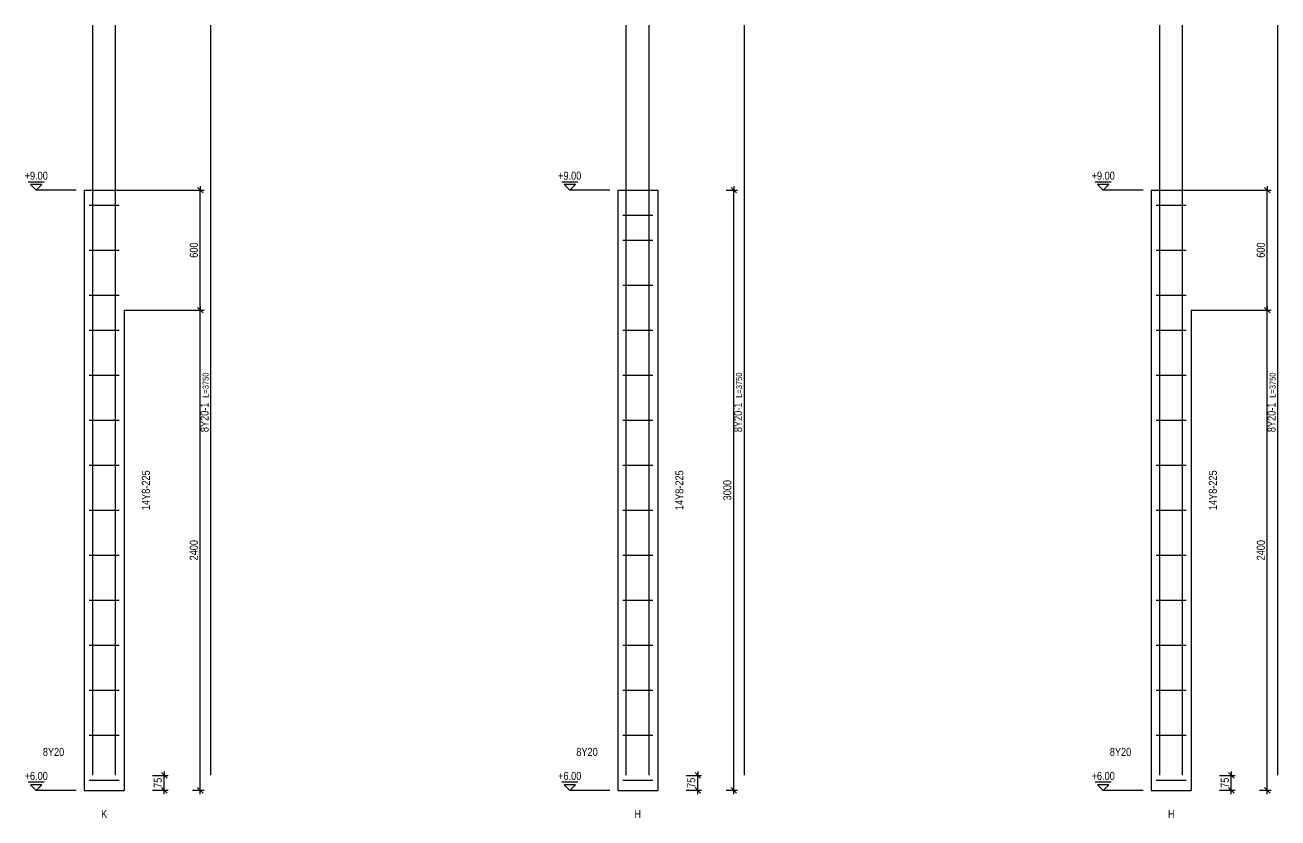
# Model space of a CAD drawing. Extents: x 0 to 206258, y -403073 to 0.
# Drawn here: x 79033 to 94688, y -127960 to -118053 of the extents above; entities that cross this region are included whole.
import ezdxf
from ezdxf.enums import TextEntityAlignment as Align

# ---------------------------------------------------------------- set-up
doc = ezdxf.new("R2010")
doc.units = 0
doc.header["$LTSCALE"] = 1000
for name, color, linetype in [('Column Line(D)', 1, 'Continuous'), ('Dimension Line', 5, 'Continuous'), ('Dimension Text', 5, 'Continuous'), ('Link Line', 3, 'Continuous'), ('Rebar Label', 6, 'Continuous'), ('Top Rebar Label', 6, 'Continuous'), ('Top Rebar Length Text', 8, 'Continuous'), ('Top Rebar Line', 7, 'Continuous')]:
    doc.layers.add(name, color=color, linetype=linetype)
doc.layers.add('Level Mark Line', color=253, linetype='Continuous', true_color=0x828282)
doc.layers.add('Level Mark Text', color=253, linetype='Continuous', true_color=0x828282)
doc.styles.add('Dimension Text', font='ARIALN.TTF', dxfattribs={"height": 100})
doc.styles.add('Level Mark Text', font='ARIALN.TTF', dxfattribs={"height": 100})
doc.styles.add('Rebar Label', font='ARIALN.TTF', dxfattribs={"height": 100})
doc.styles.add('Top Rebar Label', font='ARIALN.TTF', dxfattribs={"height": 100})
doc.styles.add('Top Rebar Length Text', font='ARIALN.TTF', dxfattribs={"height": 75})
doc.dimstyles.new('COLUMNELV', dxfattribs={"dimtxt": 100, "dimasz": 30, "dimexe": 48.3, "dimexo": 103.5, "dimgap": 30, "dimtad": 1, "dimtoh": 1, "dimdec": 1, "dimlfac": 0.4, "dimdsep": 46, "dimtxsty": 'Dimension Text', "dimblk": 'PCDIM_TICK', "dimcen": 0.09, "dimclrd": 5, "dimclre": 5, "dimclrt": 5, "dimadec": 1, "dimazin": 0, "dimtp": 1, "dimtm": 1, "dimtfac": 1, "dimtdec": 4, "dimtofl": 0, "dimtmove": 0, "dimatfit": 3, "dimfxl": 1, "dimtolj": 1, "dimtzin": 0, "dimarcsym": 0})

# ---------------------------------------------------------------- blocks, each defined once
blk = doc.blocks.new('PCDIM_TICK')
at = {"layer": 'Dimension Line', "color": 0, "transparency": 33554687}
for p, q in [((1.15, 1.15), (-1.15, -1.15)), ((1.61, 0), (0, 0))]:
    blk.add_line(p, q, dxfattribs=at)
blk = doc.blocks.new('*U2211')
at = {"layer": 'Dimension Line', "color": 5, "true_color": 0x0000ff, "transparency": 16777216}
for p, q in [((81126, -121615), (81271, -121615)), ((81223, -127615), (81223, -121615)), ((81126, -127615), (81271, -127615))]:
    blk.add_line(p, q, dxfattribs=at)
at = {"layer": 'Dimension Line', "color": 5, "true_color": 0x0000ff, "transparency": 16777216, "xscale": 30, "yscale": 30}
for p, rotation in [((81223, -121615), 89.99999999999447), ((81223, -127615), 269.9999999999834)]:
    blk.add_blockref('PCDIM_TICK', p, dxfattribs=dict(at, rotation=rotation))
at = {"layer": 'Dimension Line', "color": 5, "true_color": 0x0000ff, "transparency": 16777216, "insert": (81193, -124615), "char_height": 100, "width": 247.25, "attachment_point": 8, "rotation": 90, "style": 'Dimension Text'}
blk.add_mtext('2400', dxfattribs=at)
blk = doc.blocks.new('*U2212')
at = {"layer": 'Dimension Line', "color": 5, "true_color": 0x0000ff, "transparency": 16777216}
for p, q in [((81126, -120115), (81271, -120115)), ((81223, -121615), (81223, -120115)), ((81126, -121615), (81271, -121615))]:
    blk.add_line(p, q, dxfattribs=at)
at = {"layer": 'Dimension Line', "color": 5, "true_color": 0x0000ff, "transparency": 16777216, "xscale": 30, "yscale": 30}
for p, rotation in [((81223, -120115), 89.99999999999447), ((81223, -121615), 269.9999999999834)]:
    blk.add_blockref('PCDIM_TICK', p, dxfattribs=dict(at, rotation=rotation))
at = {"layer": 'Dimension Line', "color": 5, "true_color": 0x0000ff, "transparency": 16777216, "insert": (81193, -120865), "char_height": 100, "width": 181.97, "attachment_point": 8, "rotation": 90, "style": 'Dimension Text'}
blk.add_mtext('600', dxfattribs=at)
blk = doc.blocks.new('*U2213')
at = {"layer": 'Dimension Line', "color": 5, "true_color": 0x0000ff, "transparency": 16777216}
for p, q in [((80626, -127428), (80821, -127428)), ((80773, -127615), (80773, -127428)), ((80626, -127615), (80821, -127615))]:
    blk.add_line(p, q, dxfattribs=at)
at = {"layer": 'Dimension Line', "color": 5, "true_color": 0x0000ff, "transparency": 16777216, "xscale": 30, "yscale": 30}
for p, rotation in [((80773, -127428), 89.99999999999447), ((80773, -127615), 269.9999999999834)]:
    blk.add_blockref('PCDIM_TICK', p, dxfattribs=dict(at, rotation=rotation))
at = {"layer": 'Dimension Line', "color": 5, "true_color": 0x0000ff, "transparency": 16777216, "insert": (80743, -127521), "char_height": 100, "width": 117.23, "attachment_point": 8, "rotation": 90, "style": 'Dimension Text'}
blk.add_mtext('75', dxfattribs=at)
blk = doc.blocks.new('*U2218')
at = {"layer": 'Dimension Line', "color": 5, "true_color": 0x0000ff, "transparency": 16777216}
for p, q in [((87792, -120115), (87937, -120115)), ((87889, -127615), (87889, -120115)), ((87792, -127615), (87937, -127615))]:
    blk.add_line(p, q, dxfattribs=at)
at = {"layer": 'Dimension Line', "color": 5, "true_color": 0x0000ff, "transparency": 16777216, "xscale": 30, "yscale": 30}
for p, rotation in [((87889, -120115), 89.99999999999447), ((87889, -127615), 269.9999999999834)]:
    blk.add_blockref('PCDIM_TICK', p, dxfattribs=dict(at, rotation=rotation))
at = {"layer": 'Dimension Line', "color": 5, "true_color": 0x0000ff, "transparency": 16777216, "insert": (87859, -123865), "char_height": 100, "width": 245.98, "attachment_point": 8, "rotation": 90, "style": 'Dimension Text'}
blk.add_mtext('3000', dxfattribs=at)
blk = doc.blocks.new('*U2219')
at = {"layer": 'Dimension Line', "color": 5, "true_color": 0x0000ff, "transparency": 16777216}
for p, q in [((87292, -127428), (87487, -127428)), ((87439, -127615), (87439, -127428)), ((87292, -127615), (87487, -127615))]:
    blk.add_line(p, q, dxfattribs=at)
at = {"layer": 'Dimension Line', "color": 5, "true_color": 0x0000ff, "transparency": 16777216, "xscale": 30, "yscale": 30}
for p, rotation in [((87439, -127428), 89.99999999999447), ((87439, -127615), 269.9999999999834)]:
    blk.add_blockref('PCDIM_TICK', p, dxfattribs=dict(at, rotation=rotation))
at = {"layer": 'Dimension Line', "color": 5, "true_color": 0x0000ff, "transparency": 16777216, "insert": (87409, -127521), "char_height": 100, "width": 117.23, "attachment_point": 8, "rotation": 90, "style": 'Dimension Text'}
blk.add_mtext('75', dxfattribs=at)
blk = doc.blocks.new('*U2224')
at = {"layer": 'Dimension Line', "color": 5, "true_color": 0x0000ff, "transparency": 16777216}
for p, q in [((94458, -121615), (94603, -121615)), ((94555, -127615), (94555, -121615)), ((94458, -127615), (94603, -127615))]:
    blk.add_line(p, q, dxfattribs=at)
at = {"layer": 'Dimension Line', "color": 5, "true_color": 0x0000ff, "transparency": 16777216, "xscale": 30, "yscale": 30}
for p, rotation in [((94555, -121615), 89.99999999999447), ((94555, -127615), 269.9999999999834)]:
    blk.add_blockref('PCDIM_TICK', p, dxfattribs=dict(at, rotation=rotation))
at = {"layer": 'Dimension Line', "color": 5, "true_color": 0x0000ff, "transparency": 16777216, "insert": (94525, -124615), "char_height": 100, "width": 247.25, "attachment_point": 8, "rotation": 90, "style": 'Dimension Text'}
blk.add_mtext('2400', dxfattribs=at)
blk = doc.blocks.new('*U2225')
at = {"layer": 'Dimension Line', "color": 5, "true_color": 0x0000ff, "transparency": 16777216}
for p, q in [((94458, -120115), (94603, -120115)), ((94555, -121615), (94555, -120115)), ((94458, -121615), (94603, -121615))]:
    blk.add_line(p, q, dxfattribs=at)
at = {"layer": 'Dimension Line', "color": 5, "true_color": 0x0000ff, "transparency": 16777216, "xscale": 30, "yscale": 30}
for p, rotation in [((94555, -120115), 89.99999999999447), ((94555, -121615), 269.9999999999834)]:
    blk.add_blockref('PCDIM_TICK', p, dxfattribs=dict(at, rotation=rotation))
at = {"layer": 'Dimension Line', "color": 5, "true_color": 0x0000ff, "transparency": 16777216, "insert": (94525, -120865), "char_height": 100, "width": 181.97, "attachment_point": 8, "rotation": 90, "style": 'Dimension Text'}
blk.add_mtext('600', dxfattribs=at)
blk = doc.blocks.new('*U2226')
at = {"layer": 'Dimension Line', "color": 5, "true_color": 0x0000ff, "transparency": 16777216}
for p, q in [((93958, -127428), (94153, -127428)), ((94105, -127615), (94105, -127428)), ((93958, -127615), (94153, -127615))]:
    blk.add_line(p, q, dxfattribs=at)
at = {"layer": 'Dimension Line', "color": 5, "true_color": 0x0000ff, "transparency": 16777216, "xscale": 30, "yscale": 30}
for p, rotation in [((94105, -127428), 89.99999999999447), ((94105, -127615), 269.9999999999834)]:
    blk.add_blockref('PCDIM_TICK', p, dxfattribs=dict(at, rotation=rotation))
at = {"layer": 'Dimension Line', "color": 5, "true_color": 0x0000ff, "transparency": 16777216, "insert": (94075, -127521), "char_height": 100, "width": 117.23, "attachment_point": 8, "rotation": 90, "style": 'Dimension Text'}
blk.add_mtext('75', dxfattribs=at)

msp = doc.modelspace()

# ---------------------------------------------------------------- linework, layer by layer
at = {"layer": 'Column Line(D)', "transparency": 33554687}
for points in [[(79772.753, -120115.237), (79772.753, -127615.237)], [(79772.753, -120115.237), (80272.753, -120115.237)], [(80272.753, -120115.237), (81210.253, -120115.237)], [(86438.638, -120115.237), (86438.638, -127615.237)], [(86438.638, -120115.237), (86938.638, -120115.237)], [(86938.638, -120115.237), (86938.638, -127615.237)], [(93104.523, -120115.237), (93104.523, -127615.237)], [(93104.523, -120115.237), (93604.523, -120115.237)], [(93604.523, -120115.237), (94542.023, -120115.237)], [(80272.753, -121615.237), (81210.253, -121615.237)], [(80272.753, -121615.237), (80272.753, -127615.237)], [(93604.523, -121615.237), (94542.023, -121615.237)], [(93604.523, -121615.237), (93604.523, -127615.237)], [(79772.753, -127615.237), (80272.753, -127615.237)], [(86438.638, -127615.237), (86938.638, -127615.237)], [(93104.523, -127615.237), (93604.523, -127615.237)]]:
    msp.add_lwpolyline(points, dxfattribs=at)
at = {"layer": 'Level Mark Line', "transparency": 33554687}
for points in [[(79272.753, -120015.237), (79072.753, -120015.237)], [(79172.753, -120115.237), (79243.464, -120044.527), (79102.043, -120044.527), (79172.753, -120115.237)], [(85938.638, -120015.237), (85738.638, -120015.237)], [(85838.638, -120115.237), (85909.349, -120044.527), (85767.927, -120044.527), (85838.638, -120115.237)], [(92604.523, -120015.237), (92404.523, -120015.237)], [(92504.523, -120115.237), (92575.234, -120044.527), (92433.812, -120044.527), (92504.523, -120115.237)], [(79672.753, -120115.237), (79172.753, -120115.237)], [(86338.638, -120115.237), (85838.638, -120115.237)], [(93004.523, -120115.237), (92504.523, -120115.237)], [(79272.753, -127515.237), (79072.753, -127515.237)], [(79172.753, -127615.237), (79243.464, -127544.527), (79102.043, -127544.527), (79172.753, -127615.237)], [(85938.638, -127515.237), (85738.638, -127515.237)], [(85838.638, -127615.237), (85909.349, -127544.527), (85767.927, -127544.527), (85838.638, -127615.237)], [(92604.523, -127515.237), (92404.523, -127515.237)], [(92504.523, -127615.237), (92575.234, -127544.527), (92433.812, -127544.527), (92504.523, -127615.237)], [(79672.753, -127615.237), (79172.753, -127615.237)], [(86338.638, -127615.237), (85838.638, -127615.237)], [(93004.523, -127615.237), (92504.523, -127615.237)]]:
    msp.add_lwpolyline(points, dxfattribs=at)
at = {"layer": 'Link Line', "transparency": 33554687}
for p, q in [((79835.253, -120302.737), (80210.253, -120302.737)), ((93167.023, -120302.737), (93542.023, -120302.737)), ((86501.138, -120427.737), (86876.138, -120427.737)), ((86501.138, -120740.237), (86876.138, -120740.237)), ((79835.253, -120865.237), (80210.253, -120865.237)), ((93167.023, -120865.237), (93542.023, -120865.237)), ((86501.138, -121302.737), (86876.138, -121302.737)), ((79835.253, -121427.737), (80210.253, -121427.737)), ((93167.023, -121427.737), (93542.023, -121427.737)), ((79835.253, -121865.237), (80210.253, -121865.237)), ((86501.138, -121865.237), (86876.138, -121865.237)), ((93167.023, -121865.237), (93542.023, -121865.237)), ((79835.253, -122427.737), (80210.253, -122427.737)), ((86501.138, -122427.737), (86876.138, -122427.737)), ((93167.023, -122427.737), (93542.023, -122427.737)), ((79835.253, -122990.237), (80210.253, -122990.237)), ((86501.138, -122990.237), (86876.138, -122990.237)), ((93167.023, -122990.237), (93542.023, -122990.237)), ((79835.253, -123552.737), (80210.253, -123552.737)), ((86501.138, -123552.737), (86876.138, -123552.737)), ((93167.023, -123552.737), (93542.023, -123552.737)), ((79835.253, -124115.237), (80210.253, -124115.237)), ((86501.138, -124115.237), (86876.138, -124115.237)), ((93167.023, -124115.237), (93542.023, -124115.237)), ((79835.253, -124677.737), (80210.253, -124677.737)), ((86501.138, -124677.737), (86876.138, -124677.737)), ((93167.023, -124677.737), (93542.023, -124677.737)), ((79835.253, -125240.237), (80210.253, -125240.237)), ((86501.138, -125240.237), (86876.138, -125240.237)), ((93167.023, -125240.237), (93542.023, -125240.237)), ((79835.253, -125802.737), (80210.253, -125802.737)), ((86501.138, -125802.737), (86876.138, -125802.737)), ((93167.023, -125802.737), (93542.023, -125802.737)), ((79835.253, -126365.237), (80210.253, -126365.237)), ((86501.138, -126365.237), (86876.138, -126365.237)), ((93167.023, -126365.237), (93542.023, -126365.237)), ((79835.253, -126927.737), (80210.253, -126927.737)), ((86501.138, -126927.737), (86876.138, -126927.737)), ((93167.023, -126927.737), (93542.023, -126927.737)), ((79835.253, -127490.237), (80210.253, -127490.237)), ((86501.138, -127490.237), (86876.138, -127490.237)), ((93167.023, -127490.237), (93542.023, -127490.237))]:
    msp.add_line(p, q, dxfattribs=at)
at = {"layer": 'Top Rebar Line', "transparency": 33554687}
for points in [[(79880.253, -127427.737), (79880.253, -118052.737)], [(80165.253, -127427.737), (80165.253, -118052.737)], [(81356.106, -127427.737), (81356.106, -118052.737)], [(86546.138, -127427.737), (86546.138, -118052.737)], [(86831.138, -127427.737), (86831.138, -118052.737)], [(88021.991, -127427.737), (88021.991, -118052.737)], [(93212.023, -127427.737), (93212.023, -118052.737)], [(93497.023, -127427.737), (93497.023, -118052.737)], [(94687.876, -127427.737), (94687.876, -118052.737)]]:
    msp.add_lwpolyline(points, dxfattribs=at)

# ---------------------------------------------------------------- texts
at = {"layer": 'Dimension Text', "transparency": 33554687, "style": 'Dimension Text'}
for s, p in [('K', (80022.753, -127990.237)), ('H', (86688.638, -127990.237)), ('H', (93354.523, -127990.237))]:
    msp.add_text(s, height=100, dxfattribs=at).set_placement(p, align=Align.BOTTOM_CENTER)
at = {"layer": 'Level Mark Text', "transparency": 33554687, "style": 'Level Mark Text'}
for s, p in [('+9.00', (79172.753, -120015.237)), ('+9.00', (85838.638, -120015.237)), ('+9.00', (92504.523, -120015.237)), ('+6.00', (79172.753, -127515.237)), ('+6.00', (85838.638, -127515.237)), ('+6.00', (92504.523, -127515.237))]:
    msp.add_text(s, height=100, dxfattribs=at).set_placement(p, align=Align.BOTTOM_CENTER)
at = {"layer": 'Rebar Label', "transparency": 33554687, "style": 'Rebar Label'}
for p in [(80622.753, -123865.237), (87288.638, -123865.237), (93954.523, -123865.237)]:
    msp.add_text('14Y8-225', height=100, rotation=90, dxfattribs=at).set_placement(p, align=Align.BOTTOM_CENTER)
at = {"layer": 'Top Rebar Label', "transparency": 33554687, "style": 'Top Rebar Label'}
for p in [(81326.106, -122770.237), (87991.991, -122770.237), (94657.876, -122770.237)]:
    msp.add_text(' 8Y20-1', height=100, rotation=90, dxfattribs=at).set_placement(p, align=Align.RIGHT)
for p in [(79522.753, -127215.237), (86188.638, -127215.237), (92854.523, -127215.237)]:
    msp.add_text(' 8Y20', height=100, dxfattribs=at).set_placement(p, align=Align.BOTTOM_RIGHT)
at = {"layer": 'Top Rebar Length Text', "transparency": 33554687, "style": 'Top Rebar Length Text'}
for p in [(81326.106, -122710.237), (87991.991, -122710.237), (94657.876, -122710.237)]:
    msp.add_text('L=3750', height=75, rotation=90, dxfattribs=at).set_placement(p)

# ---------------------------------------------------------------- dimensions: what is measured, and where the dimension line sits
at = {"layer": 'Dimension Line', "transparency": 33554687}
for p1, p2, distance, picture, middle in [((81022.753, -121615.237), (81022.753, -120115.237), -200, '*U2212', (81222.753, -120865.237)), ((87688.638, -127615.237), (87688.638, -120115.237), -200, '*U2218', (87888.638, -123865.237)), ((94354.523, -121615.237), (94354.523, -120115.237), -200, '*U2225', (94554.523, -120865.237)), ((81022.753, -127615.237), (81022.753, -121615.237), -200, '*U2211', (81222.753, -124615.237)), ((94354.523, -127615.237), (94354.523, -121615.237), -200, '*U2224', (94554.523, -124615.237)), ((80522.753, -127615.237), (80522.753, -127427.737), -250, '*U2213', (80772.753, -127521.487)), ((87188.638, -127615.237), (87188.638, -127427.737), -250, '*U2219', (87438.638, -127521.487)), ((93854.523, -127615.237), (93854.523, -127427.737), -250, '*U2226', (94104.523, -127521.487))]:
    dim = msp.add_aligned_dim(p1=p1, p2=p2, distance=distance, dimstyle='COLUMNELV', override={"dimscale": 1, "dimtxt": 100, "dimasz": 30, "dimexe": 48.3, "dimexo": 103.5, "dimgap": 30, "dimtad": 1, "dimtih": 0, "dimdec": 1, "dimlfac": 0.4, "dimzin": 8, "dimlunit": 2, "dimpost": '', "dimtxsty": 'Dimension Text', "dimblk": 'PCDIM_TICK', "dimse1": 0, "dimse2": 0, "dimsd2": 0, "dimclrd": 5, "dimclre": 5, "dimclrt": 5, "dimaunit": 0, "dimadec": 1, "dimazin": 0, "dimtol": 0, "dimtp": 1, "dimtm": 1, "dimtmove": 0}, dxfattribs=at)
    dim.commit()
    dim.dimension.update_dxf_attribs({"geometry": picture, "text_midpoint": middle})

doc.saveas('drawing.dxf')
